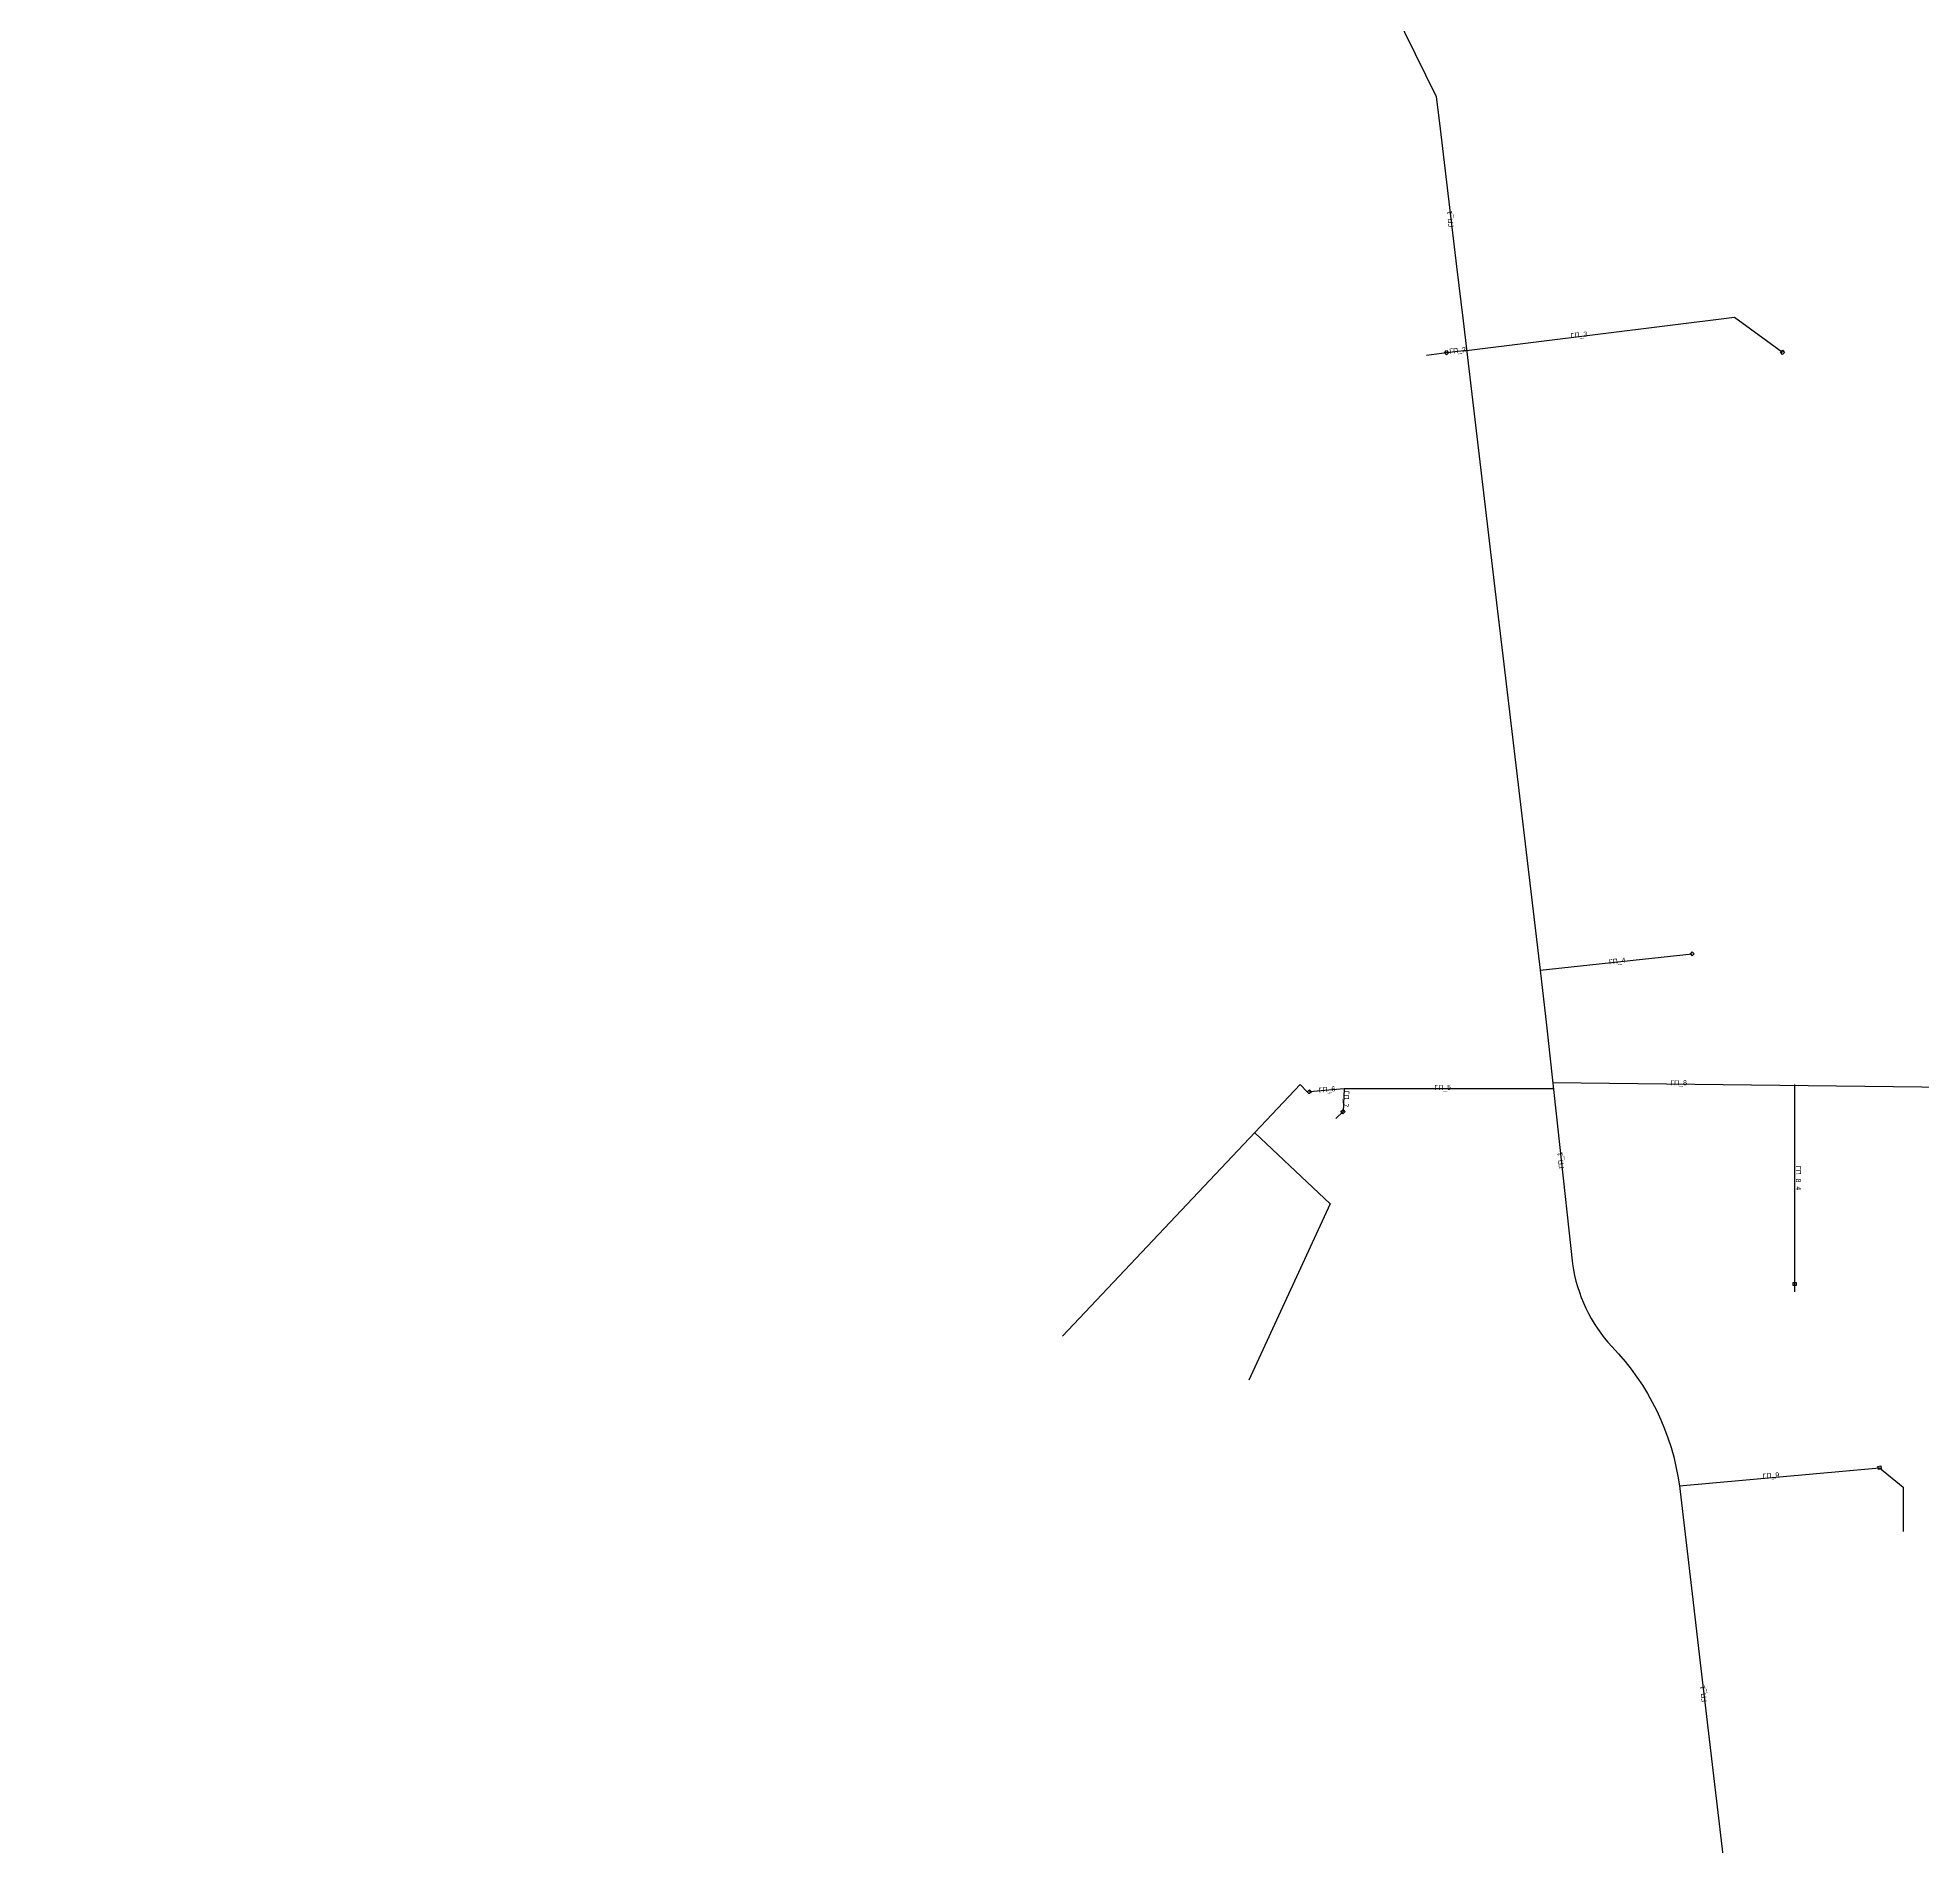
# Model space of a CAD drawing. Header units: millimetres. Extents: x 2242211 to 2245447, y 377621 to 383867.
# Drawn here: x 2242211 to 2244094, y 380251 to 382059 of the extents above; entities that cross this region are included whole.
import ezdxf

# ---------------------------------------------------------------- set-up
doc = ezdxf.new("R2010")
doc.units = ezdxf.units.MM
for name, color, linetype, lineweight in [('газ_высокий', 54, 'Continuous', 25), ('газ_высокий_отвод', 54, 'Continuous', 25), ('газопровод_низкий_отвод', 50, 'Continuous', 25), ('ГРПШ_0_6', 2, 'Continuous', 25), ('подписи_газ', 42, 'Continuous', 25)]:
    doc.layers.add(name, color=color, linetype=linetype, lineweight=lineweight)
doc.styles.get("Standard").update_dxf_attribs({"font": 'arial.ttf'})

msp = doc.modelspace()

# ---------------------------------------------------------------- linework, layer by layer
at = {"layer": 'газ_высокий'}
msp.add_lwpolyline([(2242210.7, 383866.8), (2242468.9, 383280.4), (2242575.5, 383048.5), (2242622.1, 382893.4), (2243238.7, 382751), (2243608.4, 382000), (2243612.2, 381967.7), (2243628.6, 381830.1), (2243635.1, 381775.5), (2243669.3, 381487.9), (2243675.9, 381432.3), (2243712.3, 381126.6), (2243718.5, 381071.5), (2243744.5, 380832.8, 0.150688), (2243783.8, 380750.1, -0.160623), (2243851.3, 380610.9), (2243864, 380503), (2243872.2, 380434.1), (2243909.5, 380117.9)], format="xyb", dxfattribs=at)
at = {"layer": 'газ_высокий_отвод'}
for points in [[(2243638.6, 381746.1), (2243906.4, 381779.4), (2243954.4, 381744.2)], [(2243638.6, 381746.1), (2243618.6, 381743.6)], [(2243712.3, 381126.6), (2243864.1, 381142.8)], [(2243516.5, 381007.9), (2243481.6, 381004.8)], [(2243516.5, 381007.9), (2243515.2, 380985.2)], [(2243725.4, 381007.9), (2243516.5, 381007.9)], [(2243724.7, 381014.3), (2244377.1, 381006.5), (2245038.1, 380993.7), (2245050.4, 380993.5), (2245139.7, 380951.6)], [(2243966.4, 381012), (2243966.4, 380812.7)], [(2243851.3, 380610.9), (2244051.4, 380629.1)]]:
    msp.add_lwpolyline(points, dxfattribs=at)
at = {"layer": 'газопровод_низкий_отвод'}
for points in [[(2243618.6, 381743.6), (2243598.6, 381741.1)], [(2243234.8, 380760.4), (2243472.5, 381012.2), (2243479.4, 381004.9)], [(2243515.2, 380985.2), (2243507.9, 380978.3)], [(2243427, 380964), (2243502.2, 380893), (2243421.2, 380716.5)], [(2243966.4, 380812.7), (2243966.4, 380805)], [(2244051.4, 380629.1), (2244075, 380609.7), (2244075, 380565.2)]]:
    msp.add_lwpolyline(points, dxfattribs=at)
at = {"layer": 'ГРПШ_0_6'}
for points in [[(2243620.7, 381743.6), (2243618.5, 381741.5), (2243616.5, 381743.7), (2243618.6, 381745.8)], [(2243956.5, 381744.1), (2243954.3, 381742.1), (2243952.3, 381744.3), (2243954.5, 381746.3)], [(2243866.2, 381142.8), (2243864, 381140.7), (2243862, 381142.9), (2243864.1, 381144.9)], [(2243483.7, 381004.7), (2243481.5, 381002.7), (2243479.4, 381004.9), (2243481.6, 381006.9)], [(2243517.3, 380985.1), (2243515.1, 380983), (2243513.1, 380985.2), (2243515.3, 380987.3)], [(2243964.9, 380814.2), (2243967.9, 380814.2), (2243967.9, 380811.2), (2243964.9, 380811.2)], [(2244049.6, 380630.3), (2244052.5, 380630.9), (2244053.1, 380627.9), (2244050.2, 380627.3)]]:
    msp.add_lwpolyline(points, close=True, dxfattribs=at)

# ---------------------------------------------------------------- texts
at = {"layer": 'подписи_газ', "char_height": 5, "attachment_point": 1}
for s, width, heights, insert, rotation in [('ГП_1', 14.834, [0], (2243620.8, 381868.9), 96.3), ('ГП_3', 14.834, [0], (2243742.5, 381763.2), 6.3), ('ГП_2', 14.834, [0], (2243621.2, 381747.7), 6.3), ('ГП_4', 14.834, [0], (2243780.7, 381137.2), 6.3), ('ГП_6', 14.834, [0], (2243490.7, 381008.8), 5.6705), ('ГП_7', 14.834, [0], (2243521.5, 381005.8), 266.8121), ('ГП_5', 14.834, [0], (2243606.6, 381011.7), 0.374), ('ГП_8', 30.565, [8.82], (2243842.3, 381016.4), 0.374), ('ГП_1', 14.834, [0], (2243731.1, 380927.8), 96.3), ('ГП_8_4', 30.565, [8.82], (2243972.7, 380930.8), 270.374), ('ГП_9', 30.565, [8.82], (2243934.4, 380622.9), 5.872), ('ГП_1', 14.834, [0], (2243873.7, 380394.6), 96.3)]:
    msp.add_mtext_dynamic_manual_height_columns(s, width=width, gutter_width=12.5, heights=heights, dxfattribs=dict(at, insert=insert, rotation=rotation))

doc.saveas('drawing.dxf')
